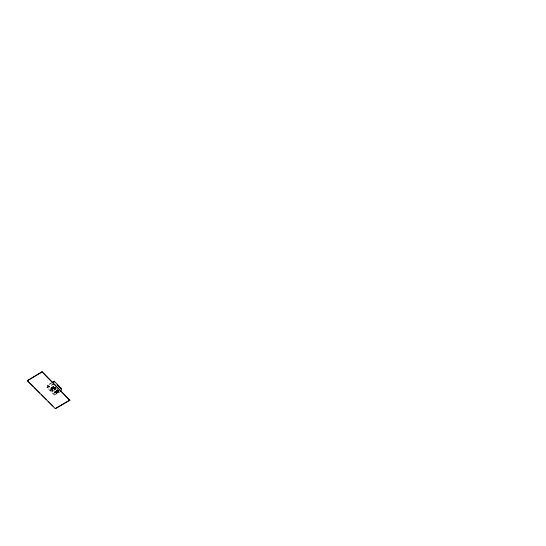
<?xml version="1.0" encoding="UTF-8"?>
<svg xmlns="http://www.w3.org/2000/svg" width="546" height="546" viewBox="0 0 546 546"><rect width="100%" height="100%" fill="white"/><g stroke="black" fill="none" stroke-linecap="round" stroke-linejoin="round"><path stroke-width="0.41" stroke-dasharray="2.73 2.05" d="M55.282 392.124L56.586 393.441L58.927 391.154L56.279 393.618L54.975 392.308L57.658 389.694L55.672 391.509L56.921 393.113M51.495 382.78L47.434 385.176L46.963 387.646L54.423 395.168L55.003 392.158L58.251 390.24M54.566 389.974L55.003 387.503L53.822 386.295L51.904 387.421L51.447 389.899L52.641 391.1L54.566 389.974L53.372 388.772L53.488 385.961L55.624 384.705M54.668 389.912L55.112 387.442L53.679 385.981L53.228 388.452L54.668 389.912L56.934 388.588M52.539 391.161L52.86 389.278L51.672 388.076L51.379 389.94L52.628 391.284L54.907 389.953L55.201 388.308L56.033 387.817L55.74 389.462L55.924 387.708L55.201 388.308M52.628 391.284L53.092 388.629L55.003 387.503M53.283 388.684L53.488 385.961M51.979 390.54L52.32 388.643M53.733 386.213L50.751 387.96L50.293 390.438L55.242 387.537M53.078 388.807L51.781 387.496L50.839 388.049L50.423 390.499M51.501 388.261C51.324 387.469 49.468 391.892 53.372 388.772M51.29 389.994L51.781 387.496M59.159 391.939L54.491 394.662L47.618 387.735L48.082 385.264L51.42 383.299M46.963 387.646L53.344 383.893M47.618 387.735L53.638 384.193M53.037 388.431L55.897 386.752M53.228 388.452L56.149 386.745M60.19 389.571L54.866 392.683L47.434 385.176M54.423 395.168L60.783 391.455M55.003 392.158L56.299 393.475M57.009 390.206L58.313 391.516M56.989 390.349L58.286 391.666M56.961 390.492L58.258 391.81M56.675 390.527L57.978 391.844M56.648 390.677L57.951 391.987M56.627 390.82L57.924 392.137M56.34 390.854L57.644 392.171M56.313 390.997L57.617 392.315M56.293 391.148L57.589 392.458M56.006 391.182L57.303 392.499M55.979 391.325L57.282 392.642M55.951 391.468L57.255 392.786M51.904 387.421L53.092 388.629M55.672 391.509L56.968 392.82M55.644 391.653L56.948 392.97M55.337 391.837L56.634 393.147M55.31 391.98L56.613 393.297M48.082 385.264L50.751 387.96M50.839 388.049L54.928 392.185M57.678 389.551L58.982 390.868M57.63 389.837L58.927 391.154M57.344 389.878L58.647 391.195M57.323 390.021L58.62 391.339M57.296 390.165L58.593 391.482"/><path stroke-width="0.82" d="M69.82 400.252L42.056 371.758L27.3 380.733L55.296 408.654L69.82 400.252L42.056 371.758M55.296 408.654L69.854 400.027M60.783 391.455L61.609 388.745L54.197 381.19L53.344 383.893L53.638 384.193M27.3 380.733L42.008 371.976M52.17 382.384L54.197 381.19M52.75 382.514L54.088 381.729M27.348 380.507L33.306 386.452M34.494 387.64L39.851 392.983M41.639 394.765L46.403 399.522M48.191 401.303L52.955 406.053M57.064 384.759L58.019 385.735M58.129 385.845L60.913 388.684"/></g></svg>
